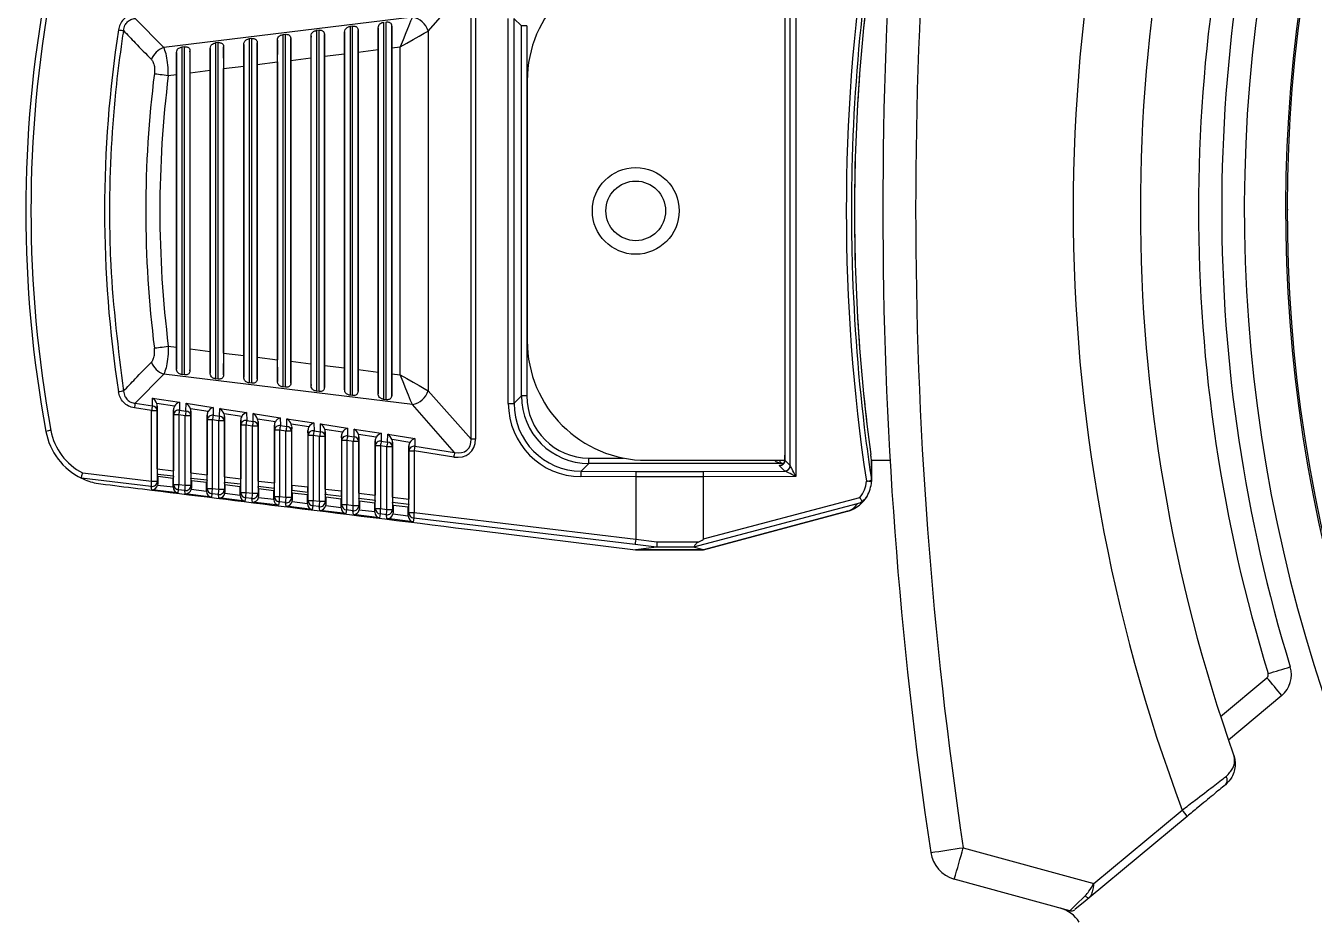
# Model space of a CAD drawing. Extents: x 12.3 to 108.7, y 1.1 to 80.4.
# Drawn here: x 42.664 to 45.041, y 31.386 to 33.028 of the extents above; entities that cross this region are included whole.
import ezdxf

# ---------------------------------------------------------------- set-up
doc = ezdxf.new("R2010")
doc.units = 0
doc.header["$MEASUREMENT"] = 0
doc.layers.add('OBJECT', color=7, linetype='CONTINUOUS')

msp = doc.modelspace()

# ---------------------------------------------------------------- linework, layer by layer
at = {"layer": 'OBJECT'}
for p, q in [((44.0846, 33.1767), (44.0846, 32.1971)), ((44.0741, 32.2171), (44.0741, 33.1567)), ((44.0644, 33.1377), (44.0644, 32.2361)), ((44.0644, 33.1377), (44.0644, 32.2361)), ((43.4066, 33.0185), (43.4856, 33.1079)), ((43.4856, 32.2659), (43.4856, 33.1079)), ((43.4938, 33.1079), (43.4938, 32.2659)), ((42.9187, 32.988), (42.8662, 33.0419)), ((43.3775, 33.0443), (42.9187, 32.988)), ((43.3244, 33.0346), (43.3244, 32.3393)), ((43.3292, 32.3387), (43.3292, 33.0351)), ((43.5543, 32.3319), (43.5543, 33.0419)), ((43.5648, 33.0419), (43.5648, 32.3319)), ((43.5648, 33.0419), (43.5785, 33.0282)), ((43.1432, 33.0123), (43.1384, 33.0117)), ((43.1384, 33.0117), (43.1384, 32.3621)), ((43.1432, 32.3615), (43.1432, 33.0123)), ((43.2052, 33.0199), (43.2004, 33.0193)), ((43.2004, 33.0193), (43.2004, 32.3545)), ((43.2052, 32.3539), (43.2052, 33.0199)), ((43.2152, 33.0121), (43.2152, 32.3617)), ((43.2524, 32.3571), (43.2524, 33.0167)), ((43.2672, 33.0275), (43.2624, 33.0269)), ((43.2624, 33.0269), (43.2624, 32.3469)), ((43.2672, 32.3463), (43.2672, 33.0275)), ((43.2772, 33.0197), (43.2772, 32.3541)), ((43.3144, 32.3495), (43.3144, 33.0243)), ((43.3392, 33.0273), (43.3392, 32.3465)), ((43.4066, 33.0185), (43.4066, 32.3553)), ((43.5785, 32.3456), (43.5785, 33.0282)), ((43.5884, 33.0282), (43.5785, 33.0282)), ((43.5884, 33.0282), (43.5884, 32.3456)), ((42.9572, 32.9895), (42.9524, 32.9889)), ((42.9524, 32.9889), (42.9524, 32.3849)), ((42.9572, 32.3844), (42.9572, 32.9895)), ((43.0192, 32.9971), (43.0144, 32.9965)), ((43.0144, 32.9965), (43.0144, 32.3773)), ((43.0192, 32.3767), (43.0192, 32.9971)), ((43.0292, 32.9893), (43.0292, 32.3845)), ((43.0664, 32.38), (43.0664, 32.9939)), ((43.0812, 33.0047), (43.0764, 33.0041)), ((43.0764, 33.0041), (43.0764, 32.3697)), ((43.0812, 32.3691), (43.0812, 33.0047)), ((43.0912, 32.9969), (43.0912, 32.3769)), ((43.1284, 32.3723), (43.1284, 33.0015)), ((43.1532, 33.0045), (43.1532, 32.3693)), ((43.1904, 32.3647), (43.1904, 33.0091)), ((43.3393, 32.9873), (43.3546, 32.9892)), ((43.3393, 32.3865), (43.3393, 32.9873)), ((43.3546, 32.3847), (43.3546, 32.9892)), ((42.9424, 32.3952), (42.9424, 32.9786)), ((42.9672, 32.9817), (42.9672, 32.3921)), ((43.0044, 32.3876), (43.0044, 32.9862)), ((43.1533, 32.9644), (43.1903, 32.969)), ((43.1533, 32.4094), (43.1533, 32.9644)), ((43.1903, 32.969), (43.1903, 32.4048)), ((43.2153, 32.9721), (43.2523, 32.9766)), ((43.2153, 32.4018), (43.2153, 32.9721)), ((43.2523, 32.9766), (43.2523, 32.3972)), ((43.2773, 32.9797), (43.3143, 32.9842)), ((43.2773, 32.3942), (43.2773, 32.9797)), ((43.3143, 32.9842), (43.3143, 32.3896)), ((42.9673, 32.9416), (43.0043, 32.9461)), ((42.9673, 32.4322), (42.9673, 32.9416)), ((43.0043, 32.9461), (43.0043, 32.4277)), ((43.0293, 32.9492), (43.0663, 32.9538)), ((43.0293, 32.4246), (43.0293, 32.9492)), ((43.0663, 32.9538), (43.0663, 32.4201)), ((43.0913, 32.9568), (43.1283, 32.9614)), ((43.0913, 32.417), (43.0913, 32.9568)), ((43.1283, 32.9614), (43.1283, 32.4124)), ((42.9272, 32.9367), (42.9423, 32.9385)), ((42.9423, 32.9385), (42.9423, 32.4353)), ((43.5893, 32.9269), (43.5893, 32.4469)), ((44.991, 32.6894), (44.9929, 32.6894)), ((42.9272, 32.4371), (42.9423, 32.4353)), ((42.9673, 32.4322), (43.0043, 32.4277)), ((43.0293, 32.4246), (43.0663, 32.4201)), ((43.0913, 32.417), (43.1283, 32.4124)), ((43.1533, 32.4094), (43.1903, 32.4048)), ((43.2153, 32.4018), (43.2523, 32.3972)), ((43.2773, 32.3942), (43.3143, 32.3896)), ((42.9187, 32.3858), (42.8662, 32.332)), ((43.3775, 32.3295), (42.9187, 32.3858)), ((42.9572, 32.3844), (42.9524, 32.3849)), ((43.0192, 32.3767), (43.0144, 32.3773)), ((43.0812, 32.3691), (43.0764, 32.3697)), ((43.3393, 32.3865), (43.3546, 32.3847)), ((43.1432, 32.3615), (43.1384, 32.3621)), ((43.2052, 32.3539), (43.2004, 32.3545)), ((43.2672, 32.3463), (43.2624, 32.3469)), ((43.4066, 32.3553), (43.4856, 32.2659)), ((43.5648, 32.3319), (43.5785, 32.3456)), ((43.5884, 32.3456), (43.5785, 32.3456)), ((42.8963, 32.3185), (42.8647, 32.3234)), ((42.8662, 32.332), (42.8978, 32.3271)), ((42.8978, 32.3271), (42.8981, 32.3416)), ((42.8981, 32.3416), (42.9476, 32.334)), ((42.9385, 32.3266), (42.9061, 32.3316)), ((42.9069, 32.327), (42.9068, 32.3185)), ((42.9069, 32.2111), (42.9069, 32.327)), ((42.9476, 32.334), (42.9479, 32.3194)), ((42.9598, 32.3176), (42.96, 32.3321)), ((42.96, 32.3321), (43.0097, 32.3245)), ((43.0005, 32.3171), (42.9681, 32.322)), ((43.0097, 32.3245), (43.0099, 32.3099)), ((43.0218, 32.3081), (43.022, 32.3226)), ((43.022, 32.3226), (43.0717, 32.315)), ((43.3292, 32.3387), (43.3244, 32.3393)), ((43.4553, 32.2415), (43.3775, 32.3295)), ((43.5543, 32.3319), (43.5648, 32.3319)), ((42.8963, 32.1885), (42.8963, 32.3185)), ((42.8963, 32.3185), (42.9068, 32.3185)), ((42.9068, 32.3185), (42.9068, 32.1885)), ((42.9368, 32.3108), (42.9367, 32.3199)), ((42.9367, 32.3199), (42.9367, 32.2075)), ((42.9463, 32.3108), (42.9368, 32.3108)), ((42.9368, 32.1825), (42.9368, 32.3108)), ((42.9582, 32.309), (42.9463, 32.3108)), ((42.9463, 32.3108), (42.9463, 32.1825)), ((42.9479, 32.3194), (42.9598, 32.3176)), ((42.9688, 32.309), (42.9582, 32.309)), ((42.9582, 32.181), (42.9582, 32.309)), ((42.9689, 32.3175), (42.9688, 32.309)), ((42.9688, 32.309), (42.9688, 32.181)), ((42.9689, 32.2036), (42.9689, 32.3175)), ((42.9988, 32.3013), (42.9987, 32.3104)), ((42.9987, 32.3104), (42.9987, 32.2)), ((43.0083, 32.3013), (42.9988, 32.3013)), ((42.9988, 32.175), (42.9988, 32.3013)), ((43.0202, 32.2995), (43.0083, 32.3013)), ((43.0083, 32.3013), (43.0083, 32.175)), ((43.0099, 32.3099), (43.0218, 32.3081)), ((43.0307, 32.2995), (43.0202, 32.2995)), ((43.0202, 32.1736), (43.0202, 32.2995)), ((43.0626, 32.3075), (43.03, 32.3125)), ((43.0309, 32.3079), (43.0307, 32.2995)), ((43.0307, 32.2995), (43.0307, 32.1736)), ((43.0309, 32.1962), (43.0309, 32.3079)), ((43.0609, 32.2918), (43.0607, 32.3009)), ((43.0607, 32.3009), (43.0607, 32.1926)), ((43.0717, 32.315), (43.0719, 32.3004)), ((43.0719, 32.3004), (43.0838, 32.2986)), ((43.0838, 32.2986), (43.084, 32.3131)), ((43.084, 32.3131), (43.1337, 32.3055)), ((43.1246, 32.298), (43.092, 32.303)), ((43.0928, 32.2984), (43.0927, 32.29)), ((43.0928, 32.1887), (43.0928, 32.2984)), ((43.1337, 32.3055), (43.1339, 32.2909)), ((43.1457, 32.2891), (43.1459, 32.3036)), ((43.1459, 32.3036), (43.1958, 32.2959)), ((43.0703, 32.2918), (43.0609, 32.2918)), ((43.0609, 32.1676), (43.0609, 32.2918)), ((43.0822, 32.29), (43.0703, 32.2918)), ((43.0703, 32.2918), (43.0703, 32.1676)), ((43.0927, 32.29), (43.0822, 32.29)), ((43.0822, 32.1662), (43.0822, 32.29)), ((43.0927, 32.29), (43.0927, 32.1662)), ((43.1229, 32.2823), (43.1228, 32.2914)), ((43.1228, 32.2914), (43.1228, 32.1852)), ((43.1324, 32.2823), (43.1229, 32.2823)), ((43.1229, 32.1601), (43.1229, 32.2823)), ((43.1441, 32.2805), (43.1324, 32.2823)), ((43.1324, 32.2823), (43.1324, 32.1601)), ((43.1339, 32.2909), (43.1457, 32.2891)), ((43.1547, 32.2805), (43.1441, 32.2805)), ((43.1441, 32.1587), (43.1441, 32.2805)), ((43.1866, 32.2885), (43.154, 32.2935)), ((43.1548, 32.2889), (43.1547, 32.2805)), ((43.1547, 32.2805), (43.1547, 32.1587)), ((43.1548, 32.1813), (43.1548, 32.2889)), ((43.1849, 32.2727), (43.1848, 32.2819)), ((43.1848, 32.2819), (43.1848, 32.1777)), ((43.1958, 32.2959), (43.196, 32.2813)), ((43.196, 32.2813), (43.2077, 32.2795)), ((43.2077, 32.2795), (43.2079, 32.2941)), ((43.2079, 32.2941), (43.2578, 32.2864)), ((43.2487, 32.279), (43.216, 32.284)), ((43.2168, 32.2794), (43.2166, 32.2709)), ((43.2168, 32.1739), (43.2168, 32.2794)), ((43.2578, 32.2864), (43.258, 32.2718)), ((43.2697, 32.27), (43.2699, 32.2846)), ((43.2699, 32.2846), (43.3198, 32.2769)), ((43.3107, 32.2695), (43.2779, 32.2745)), ((43.3198, 32.2769), (43.32, 32.2623)), ((43.3316, 32.2605), (43.3319, 32.275)), ((43.3319, 32.275), (43.3818, 32.2674)), ((43.1944, 32.2727), (43.1849, 32.2727)), ((43.1849, 32.1527), (43.1849, 32.2727)), ((43.2061, 32.2709), (43.1944, 32.2727)), ((43.1944, 32.2727), (43.1944, 32.1527)), ((43.2166, 32.2709), (43.2061, 32.2709)), ((43.2061, 32.1513), (43.2061, 32.2709)), ((43.2166, 32.2709), (43.2166, 32.1513)), ((43.247, 32.2632), (43.2468, 32.2723)), ((43.2468, 32.2723), (43.2468, 32.1703)), ((43.2564, 32.2632), (43.247, 32.2632)), ((43.247, 32.1452), (43.247, 32.2632)), ((43.2681, 32.2614), (43.2564, 32.2632)), ((43.2564, 32.2632), (43.2564, 32.1452)), ((43.258, 32.2718), (43.2697, 32.27)), ((43.2786, 32.2614), (43.2681, 32.2614)), ((43.2681, 32.1438), (43.2681, 32.2614)), ((43.2787, 32.2699), (43.2786, 32.2614)), ((43.2786, 32.2614), (43.2786, 32.1438)), ((43.2787, 32.1664), (43.2787, 32.2699)), ((43.309, 32.2537), (43.3088, 32.2628)), ((43.3088, 32.2628), (43.3088, 32.1628)), ((43.3185, 32.2537), (43.309, 32.2537)), ((43.309, 32.1378), (43.309, 32.2537)), ((43.3301, 32.2519), (43.3185, 32.2537)), ((43.3185, 32.2537), (43.3185, 32.1378)), ((43.32, 32.2623), (43.3316, 32.2605)), ((43.3406, 32.2519), (43.3301, 32.2519)), ((43.3301, 32.1364), (43.3301, 32.2519)), ((43.3727, 32.2599), (43.3399, 32.265)), ((43.3407, 32.2604), (43.3406, 32.2519)), ((43.3406, 32.2519), (43.3406, 32.1364)), ((43.3407, 32.159), (43.3407, 32.2604)), ((43.371, 32.2442), (43.3709, 32.2533)), ((43.3709, 32.2533), (43.3709, 32.1554)), ((43.3818, 32.2674), (43.3821, 32.2528)), ((43.3821, 32.2528), (43.4553, 32.2415)), ((43.4938, 32.2659), (43.4856, 32.2659)), ((43.371, 32.2442), (43.3805, 32.2442)), ((43.371, 32.1304), (43.371, 32.2442)), ((43.3805, 32.2442), (43.3805, 32.1304)), ((43.4537, 32.2329), (43.3805, 32.2442)), ((43.703, 32.2211), (43.703, 32.2311)), ((43.703, 32.2311), (43.7667, 32.2311)), ((43.8093, 32.2269), (44.0642, 32.2269)), ((44.0642, 32.2269), (44.0741, 32.2171)), ((44.0644, 32.2361), (44.0644, 32.2361)), ((44.2242, 32.2282), (44.2242, 32.2284)), ((44.2243, 32.2269), (44.2585, 32.2269)), ((44.2243, 32.2268), (44.2243, 32.191)), ((42.7693, 32.2037), (42.8963, 32.1885)), ((42.9069, 32.2111), (42.9367, 32.2075)), ((42.9689, 32.2036), (42.9987, 32.2)), ((43.703, 32.2211), (43.6887, 32.2068)), ((43.6887, 32.2068), (43.7895, 32.2063)), ((44.0587, 32.2211), (43.703, 32.2211)), ((43.7895, 32.2063), (43.914, 32.2063)), ((43.914, 32.2063), (44.0642, 32.207)), ((44.0641, 32.2071), (44.0543, 32.217)), ((44.0597, 32.2215), (44.0593, 32.2213)), ((44.0593, 32.2213), (44.0602, 32.221)), ((44.0602, 32.221), (44.0597, 32.2215)), ((42.7669, 32.194), (42.7669, 32.194)), ((42.8956, 32.1786), (42.7669, 32.194)), ((42.8965, 32.1726), (42.8956, 32.1786)), ((42.8963, 32.1885), (42.9068, 32.1885)), ((42.9068, 32.1885), (42.9077, 32.1831)), ((42.9077, 32.1969), (42.907, 32.201)), ((42.9366, 32.1975), (42.907, 32.201)), ((42.9075, 32.1813), (42.9359, 32.1778)), ((42.9077, 32.1969), (42.9077, 32.1831)), ((42.9359, 32.1935), (42.9077, 32.1969)), ((42.9366, 32.1975), (42.9359, 32.1935)), ((42.9359, 32.1778), (42.9359, 32.1935)), ((42.9359, 32.1771), (42.9368, 32.1825)), ((42.9368, 32.1825), (42.9463, 32.1825)), ((42.9463, 32.1825), (42.9582, 32.181)), ((42.9582, 32.181), (42.9688, 32.181)), ((42.9688, 32.181), (42.9697, 32.1754)), ((42.9697, 32.1893), (42.969, 32.1936)), ((42.9986, 32.1901), (42.969, 32.1936)), ((42.9697, 32.1893), (42.9697, 32.1754)), ((42.9979, 32.1858), (42.9697, 32.1893)), ((42.9986, 32.1901), (42.9979, 32.1858)), ((42.9979, 32.1702), (42.9979, 32.1858)), ((43.0309, 32.1962), (43.0607, 32.1926)), ((43.0317, 32.1817), (43.0309, 32.1862)), ((43.0606, 32.1826), (43.0309, 32.1862)), ((43.0317, 32.1817), (43.0317, 32.1678)), ((43.0599, 32.1782), (43.0317, 32.1817)), ((43.0606, 32.1826), (43.0599, 32.1782)), ((43.0928, 32.1887), (43.1228, 32.1852)), ((43.0937, 32.1741), (43.0929, 32.1787)), ((43.1227, 32.1752), (43.0929, 32.1787)), ((43.1548, 32.1813), (43.1848, 32.1777)), ((43.7893, 32.1963), (43.6881, 32.1968)), ((43.7893, 32.1963), (43.7893, 32.0814)), ((43.7893, 32.1963), (43.7893, 32.1963)), ((43.9143, 32.1963), (43.7893, 32.1963)), ((44.0846, 32.1971), (43.9143, 32.1963)), ((43.9143, 32.0818), (43.9143, 32.1963)), ((43.9143, 32.1963), (43.9143, 32.1963)), ((44.2241, 32.1898), (44.2242, 32.1925)), ((44.2243, 32.191), (44.2242, 32.1878)), ((42.9446, 32.1667), (42.8965, 32.1726)), ((42.9456, 32.1726), (42.9446, 32.1667)), ((42.9575, 32.1711), (42.9456, 32.1726)), ((42.9585, 32.165), (42.9575, 32.1711)), ((43.0066, 32.1591), (42.9585, 32.165)), ((42.9695, 32.1737), (42.9979, 32.1702)), ((42.9979, 32.1695), (42.9988, 32.175)), ((42.9988, 32.175), (43.0083, 32.175)), ((43.0076, 32.1651), (43.0066, 32.1591)), ((43.0195, 32.1637), (43.0076, 32.1651)), ((43.0083, 32.175), (43.0202, 32.1736)), ((43.0205, 32.1574), (43.0195, 32.1637)), ((43.0202, 32.1736), (43.0307, 32.1736)), ((43.0686, 32.1515), (43.0205, 32.1574)), ((43.0307, 32.1736), (43.0317, 32.1678)), ((43.0315, 32.1661), (43.0599, 32.1626)), ((43.0599, 32.1626), (43.0599, 32.1782)), ((43.0599, 32.1619), (43.0609, 32.1676)), ((43.0609, 32.1676), (43.0703, 32.1676)), ((43.0696, 32.1577), (43.0686, 32.1515)), ((43.0815, 32.1562), (43.0696, 32.1577)), ((43.0703, 32.1676), (43.0822, 32.1662)), ((43.0825, 32.1498), (43.0815, 32.1562)), ((43.0822, 32.1662), (43.0927, 32.1662)), ((43.0927, 32.1662), (43.0937, 32.1602)), ((43.0935, 32.1585), (43.1219, 32.155)), ((43.0937, 32.1741), (43.0937, 32.1602)), ((43.1219, 32.1706), (43.0937, 32.1741)), ((43.1227, 32.1752), (43.1219, 32.1706)), ((43.1219, 32.155), (43.1219, 32.1706)), ((43.1219, 32.1543), (43.1229, 32.1601)), ((43.1229, 32.1601), (43.1324, 32.1601)), ((43.1324, 32.1601), (43.1441, 32.1587)), ((43.1441, 32.1587), (43.1547, 32.1587)), ((43.1547, 32.1587), (43.1557, 32.1526)), ((43.1557, 32.1665), (43.1549, 32.1713)), ((43.1847, 32.1677), (43.1549, 32.1713)), ((43.1557, 32.1665), (43.1557, 32.1526)), ((43.1839, 32.163), (43.1557, 32.1665)), ((43.1847, 32.1677), (43.1839, 32.163)), ((43.1839, 32.1474), (43.1839, 32.163)), ((43.2168, 32.1739), (43.2468, 32.1703)), ((43.2177, 32.1589), (43.2168, 32.1639)), ((43.2467, 32.1603), (43.2168, 32.1639)), ((43.2177, 32.1589), (43.2177, 32.145)), ((43.2459, 32.1554), (43.2177, 32.1589)), ((43.2467, 32.1603), (43.2459, 32.1554)), ((43.2459, 32.1398), (43.2459, 32.1554)), ((43.2787, 32.1664), (43.3088, 32.1628)), ((43.2797, 32.1513), (43.2788, 32.1564)), ((43.3088, 32.1528), (43.2788, 32.1564)), ((43.3407, 32.159), (43.3709, 32.1554)), ((43.9143, 32.0818), (44.2026, 32.1582)), ((43.1306, 32.1439), (43.0825, 32.1498)), ((43.1317, 32.1502), (43.1306, 32.1439)), ((43.1434, 32.1488), (43.1317, 32.1502)), ((43.1445, 32.1422), (43.1434, 32.1488)), ((43.1926, 32.1363), (43.1445, 32.1422)), ((43.1555, 32.1509), (43.1839, 32.1474)), ((43.1839, 32.1467), (43.1849, 32.1527)), ((43.1849, 32.1527), (43.1944, 32.1527)), ((43.1937, 32.1428), (43.1926, 32.1363)), ((43.2054, 32.1414), (43.1937, 32.1428)), ((43.1944, 32.1527), (43.2061, 32.1513)), ((43.2065, 32.1345), (43.2054, 32.1414)), ((43.2061, 32.1513), (43.2166, 32.1513)), ((43.2546, 32.1286), (43.2065, 32.1345)), ((43.2166, 32.1513), (43.2177, 32.145)), ((43.2175, 32.1433), (43.2459, 32.1398)), ((43.2459, 32.1391), (43.247, 32.1452)), ((43.247, 32.1452), (43.2564, 32.1452)), ((43.2557, 32.1353), (43.2546, 32.1286)), ((43.2674, 32.1339), (43.2557, 32.1353)), ((43.2564, 32.1452), (43.2681, 32.1438)), ((43.2685, 32.1269), (43.2674, 32.1339)), ((43.2681, 32.1438), (43.2786, 32.1438)), ((43.2786, 32.1438), (43.2797, 32.1374)), ((43.2795, 32.1356), (43.3079, 32.1322)), ((43.2797, 32.1513), (43.2797, 32.1374)), ((43.3079, 32.1478), (43.2797, 32.1513)), ((43.3088, 32.1528), (43.3079, 32.1478)), ((43.3079, 32.1322), (43.3079, 32.1478)), ((43.3079, 32.1315), (43.309, 32.1378)), ((43.309, 32.1378), (43.3185, 32.1378)), ((43.3185, 32.1378), (43.3301, 32.1364)), ((43.3301, 32.1364), (43.3406, 32.1364)), ((43.3406, 32.1364), (43.3417, 32.1298)), ((43.3417, 32.1436), (43.3408, 32.149)), ((43.3708, 32.1454), (43.3408, 32.149)), ((43.3417, 32.1436), (43.3417, 32.1298)), ((43.3699, 32.1402), (43.3417, 32.1436)), ((43.3708, 32.1454), (43.3699, 32.1402)), ((43.3699, 32.1245), (43.3699, 32.1402)), ((44.1978, 32.1468), (43.8957, 32.0667)), ((43.9142, 32.0619), (44.1798, 32.1331)), ((44.1798, 32.1331), (43.9143, 32.0619)), ((43.3166, 32.121), (43.2685, 32.1269)), ((43.3178, 32.1279), (43.3166, 32.121)), ((43.3294, 32.1265), (43.3178, 32.1279)), ((43.3305, 32.1193), (43.3294, 32.1265)), ((43.3786, 32.1134), (43.3305, 32.1193)), ((43.3415, 32.128), (43.3699, 32.1245)), ((43.3699, 32.1238), (43.371, 32.1304)), ((43.371, 32.1304), (43.3805, 32.1304)), ((43.3798, 32.1204), (43.3786, 32.1134)), ((43.7883, 32.0714), (43.3798, 32.1204)), ((43.3805, 32.1304), (43.7893, 32.0813)), ((43.5006, 32.0973), (43.7892, 32.0619)), ((43.8278, 32.0666), (43.7883, 32.0714)), ((43.7893, 32.0619), (43.7892, 32.0619)), ((43.7893, 32.0814), (43.8285, 32.0766)), ((43.9143, 32.0619), (43.7893, 32.0619)), ((43.8278, 32.0666), (43.7896, 32.0619)), ((43.7896, 32.0619), (43.9141, 32.0619)), ((43.8955, 32.0666), (43.8278, 32.0666)), ((43.8285, 32.0766), (43.906, 32.0766)), ((43.9141, 32.0619), (43.8955, 32.0666)), ((43.9143, 32.0619), (43.9142, 32.0619)), ((43.9143, 32.0619), (43.9143, 32.0619)), ((44.8682, 31.7544), (44.9536, 31.826)), ((44.9809, 31.7931), (44.8827, 31.7107)), ((44.8067, 31.5703), (44.6258, 31.4203)), ((44.6341, 31.4466), (44.7973, 31.5819)), ((44.3933, 31.5125), (44.6341, 31.4466)), ((44.5901, 31.3963), (44.3769, 31.4546))]:
    msp.add_line(p, q, dxfattribs=at)
at = {"layer": 'OBJECT', "flags": 128}
for points in [[(43.3775, 33.0443), (43.3742, 33.0365), (43.3701, 33.0266), (43.3654, 33.0151), (43.3601, 33.0024), (43.3546, 32.9892)], [(43.3546, 32.9892), (43.3671, 32.9962), (43.379, 33.003), (43.3899, 33.0091), (43.3992, 33.0144), (43.4066, 33.0185)], [(42.9015, 32.9399), (42.9036, 32.9397), (42.9062, 32.9393), (42.9091, 32.939), (42.9124, 32.9386), (42.9158, 32.9381), (42.9195, 32.9377), (42.9234, 32.9372), (42.9272, 32.9367)], [(42.9015, 32.4339), (42.9036, 32.4342), (42.9062, 32.4345), (42.9091, 32.4349), (42.9124, 32.4353), (42.9158, 32.4357), (42.9195, 32.4362), (42.9234, 32.4366), (42.9272, 32.4371)], [(43.3775, 32.3295), (43.3742, 32.3373), (43.3701, 32.3472), (43.3654, 32.3587), (43.3601, 32.3714), (43.3546, 32.3847)], [(43.3546, 32.3847), (43.3671, 32.3776), (43.379, 32.3709), (43.3899, 32.3647), (43.3992, 32.3595), (43.4066, 32.3553)], [(43.8285, 32.0766), (43.8283, 32.0747), (43.8282, 32.0729), (43.8281, 32.0712), (43.828, 32.0697), (43.828, 32.0684), (43.8279, 32.0675), (43.8279, 32.0669), (43.8278, 32.0666)], [(44.6258, 31.4203), (44.6182, 31.4141), (44.6117, 31.4086), (44.6063, 31.4042), (44.6023, 31.4009), (44.5999, 31.3989), (44.5991, 31.3982)], [(44.6183, 31.4238), (44.6194, 31.4228), (44.6206, 31.4218), (44.6217, 31.4211), (44.6227, 31.4205), (44.6237, 31.4201), (44.6245, 31.42), (44.6252, 31.42), (44.6258, 31.4203)]]:
    msp.add_lwpolyline(points, dxfattribs=at)
at = {"layer": 'OBJECT'}
for radius in [0.08, 0.055]:
    msp.add_circle((43.7893, 32.6869), radius, dxfattribs=at)
for centre, radius, start, end in [((47.7451, 32.6894), 2.757, 92.0733, 235.7196), ((47.7451, 32.6894), 2.7541, 92.0733, 235.8116), ((52.2451, 32.6894), 8, 171.47604, 188.52396), ((52.2456, 32.6894), 7.94, 171.47604, 188.52396), ((47.7462, 32.6894), 3.15, 159.4155, 200.5845), ((47.7451, 32.6894), 3.025, 160.5807, 199.4193), ((47.7454, 32.6894), 2.918, 162.9429, 197.0571), ((47.7451, 32.6894), 2.875, 162.9429, 197.0571), ((43.8093, 32.9269), 0.22, 90, 180), ((47.5643, 32.6869), 3.3715, 172.3396, 180), ((47.5643, 32.6869), 3.3716, 172.3396, 187.6604), ((44.9143, 32.6869), 2.25, 169.5863, 190.4137), ((44.9138, 32.6869), 2.24, 169.5863, 190.4137), ((43.3708, 33.0075), 0.0374, 17.1837, 79.8163), ((42.952, 33.7601), 0.7485, 261.0447, 261.7475), ((42.9301, 32.9538), 0.036, 108.4608, 160.6724), ((44.9143, 32.6869), 2.0287, 172.8353, 187.1647), ((44.9143, 32.6869), 2.0027, 172.8353, 187.1647), ((47.5643, 32.6869), 3.3715, 180, 187.6604), ((43.8093, 32.4469), 0.22, 180, 270), ((42.9301, 32.42), 0.036, 199.3276, 251.5392), ((42.952, 31.6137), 0.7485, 98.2525, 98.9553), ((43.3708, 32.3663), 0.0374, 280.1836, 342.8164), ((42.977, 32.3071), 0.1136, 167.3611, 171.7718), ((43.0089, 32.3022), 0.1138, 167.3651, 171.7678), ((42.8975, 32.3178), 0.00928, 4.1918, 88.0848), ((42.9464, 32.3099), 0.0096, 81.0462, 174.6867), ((43.0587, 32.2946), 0.1136, 167.3611, 171.7718), ((43.0705, 32.2928), 0.1134, 167.3585, 171.7744), ((42.9595, 32.3083), 0.00928, 4.1939, 88.0827), ((43.0084, 32.3004), 0.0096, 81.048, 174.6849), ((43.1207, 32.2851), 0.1135, 167.3627, 171.774), ((43.1323, 32.2833), 0.1133, 167.3557, 171.7772), ((43.0215, 32.2988), 0.00928, 4.1923, 88.0824), ((43.0704, 32.2909), 0.0096, 81.0462, 174.6867), ((43.1827, 32.2755), 0.1136, 167.3612, 171.7718), ((43.1945, 32.2737), 0.1135, 167.3625, 171.7742), ((43.0834, 32.2893), 0.00928, 4.1918, 88.0848), ((42.7523, 32.0424), 0.2432, 99.8726, 102.1067), ((42.8194, 32.3019), 0.12, 190.4137, 244.0782), ((42.8188, 32.3019), 0.11, 190.4137, 243.2137), ((43.1325, 32.2814), 0.0096, 81.0475, 174.6851), ((43.2447, 32.266), 0.1135, 167.3625, 171.7741), ((43.2565, 32.2642), 0.1136, 167.3612, 171.7718), ((43.1454, 32.2798), 0.00928, 4.1918, 88.0848), ((43.1945, 32.2719), 0.0096, 81.0462, 174.6867), ((43.3068, 32.2565), 0.1136, 167.3612, 171.7718), ((43.3182, 32.2547), 0.1133, 167.3557, 171.7772), ((43.2074, 32.2703), 0.00928, 4.194, 88.0826), ((43.2565, 32.2623), 0.0096, 81.0463, 174.6851), ((43.3685, 32.247), 0.1133, 167.3555, 171.7774), ((43.3805, 32.2452), 0.1135, 167.3625, 171.7742), ((43.2694, 32.2608), 0.00928, 4.1918, 88.0848), ((43.3185, 32.2528), 0.0096, 81.0462, 174.6867), ((43.4311, 32.2374), 0.1138, 167.3652, 171.7677), ((43.4427, 32.2356), 0.1138, 167.3652, 171.7677), ((43.3313, 32.2512), 0.00928, 4.1918, 88.0848), ((43.3806, 32.2433), 0.0096, 81.0451, 174.6878), ((43.4926, 32.228), 0.1133, 167.3555, 171.7774), ((43.566, 32.2167), 0.1134, 167.3585, 171.7745), ((44.0542, 32.227), 0.0101, 270.5082, 359.4909), ((44.2143, 32.2268), 0.01, 0, 9.0086), ((44.2156, 32.2268), 0.00869, 359.9818, 8.9802), ((43.7459, 32.1987), 0.0578, 172.0159, 181.9231), ((44.064, 32.2172), 0.0101, 270.5092, 359.4916), ((44.0641, 32.2171), 0.0101, 270.9978, 359.3586), ((42.8194, 32.3019), 0.12, 244.0782, 257.8929), ((42.9492, 32.1798), 0.0537, 170.7118, 181.3283), ((42.8968, 32.1885), 0.01, 263.0094, 359.9229), ((42.9468, 32.1825), 0.01, 180.0619, 263.0245), ((42.9993, 32.1738), 0.0537, 170.7119, 181.3282), ((42.9588, 32.181), 0.01, 263.0109, 359.9214), ((43.0112, 32.1724), 0.0537, 170.7119, 181.3282), ((44.1648, 32.191), 0.05, 318.9848, 356.9049), ((44.1685, 32.5127), 0.3277, 278.1226, 279.7751), ((44.1743, 31.3975), 0.7918, 86.3854, 87.0698), ((44.1643, 32.191), 0.06, 329.3657, 356.9049), ((44.2148, 32.1883), 0.00936, 356.9015, 9.2466), ((44.2154, 32.191), 0.0089, 0.0096, 9.462), ((43.0088, 32.175), 0.01, 180.0631, 263.0232), ((43.0614, 32.1663), 0.0538, 170.7157, 181.3211), ((43.0207, 32.1736), 0.01, 263.0089, 359.9234), ((43.0732, 32.1649), 0.0538, 170.7156, 181.3211), ((43.0709, 32.1676), 0.01, 180.0619, 263.0243), ((43.1233, 32.1589), 0.0537, 170.7119, 181.3282), ((43.0827, 32.1662), 0.01, 263.0098, 359.9227), ((43.1352, 32.1575), 0.0537, 170.713, 181.3237), ((43.1329, 32.1601), 0.01, 180.0628, 263.0234), ((43.1854, 32.1515), 0.0538, 170.7157, 181.3211), ((43.1447, 32.1587), 0.01, 263.0096, 359.9229), ((43.1971, 32.1501), 0.0537, 170.7119, 181.3282), ((44.1643, 32.191), 0.06, 288.0174, 329.3657), ((43.1949, 32.1527), 0.01, 180.0619, 263.0243), ((43.2474, 32.144), 0.0537, 170.7119, 181.3282), ((43.2066, 32.1513), 0.01, 263.012, 359.9205), ((43.2591, 32.1426), 0.0537, 170.7119, 181.3282), ((43.2569, 32.1453), 0.01, 180.0639, 263.0223), ((43.3095, 32.1366), 0.0538, 170.7157, 181.3211), ((43.2686, 32.1439), 0.01, 263.0091, 359.9234), ((43.3211, 32.1352), 0.0538, 170.7157, 181.3211), ((43.319, 32.1378), 0.01, 180.0618, 263.0244), ((43.3714, 32.1291), 0.0537, 170.7119, 181.3282), ((43.383, 32.1277), 0.0537, 170.7119, 181.3282), ((43.3306, 32.1364), 0.01, 263.0096, 359.9229), ((44.1643, 32.191), 0.06, 285, 288.0174), ((44.172, 32.1621), 0.03, 285, 288.0174), ((44.1897, 32.1357), 0.0102, 194.6324, 194.8651), ((44.172, 32.1621), 0.03, 288.0174, 329.3085), ((44.1782, 32.1482), 0.015, 281.9848, 288.0186), ((43.381, 32.1304), 0.01, 180.0601, 263.0263), ((43.4335, 32.1217), 0.0537, 170.7118, 181.3283), ((43.7479, 35.8063), 4.1524, 286.9106, 287.499), ((44.9487, 31.8314), 0.05, 310, 17.0571), ((44.9491, 31.8314), 0.007, 310, 17.0571), ((43.7377, 30.7918), 1.5963, 38.8472, 40.382), ((44.868, 31.6373), 0.0125, 315.5209, 32.9414), ((44.3729, 31.2253), 0.5543, 38.4952, 40.0371), ((42.6386, 43.1172), 11.7366, 278.30273, 278.59816), ((44.3928, 31.5125), 0.06, 188.524, 254.6907), ((42.6651, 31.9699), 1.7877, 343.2457, 345.1733), ((44.5567, 31.3432), 0.06, 32.3331, 74.6907), ((44.5927, 31.4059), 0.01, 254.6907, 309.6538)]:
    msp.add_arc(centre, radius, start, end, dxfattribs=at)
for centre, major_axis, ratio, start_param, end_param in [((47.7208, 32.6894), (2.8088, 0), 0.999963, 1.597715, 4.086319), ((47.5552, 32.6869), (3.3775, 0), 0.999996, 2.993427, 3.289759), ((44.9799, 32.6869), (2.1703, 0), 0.999535, 2.987078, 3.296107), ((43.2148, 32.972), (0, 0.0605), 0.008662, 4.713453, 5.438383), ((43.2528, 32.9767), (0, 0.0605), 0.008662, 0.84693, 1.57186), ((43.2768, 32.9796), (0, 0.0605), 0.008662, 4.713453, 5.438383), ((43.3148, 32.9843), (0, 0.0605), 0.008662, 0.84693, 1.57186), ((43.3388, 32.9872), (0, 0.0605), 0.008662, 4.713453, 5.438383), ((43.0288, 32.9492), (0, 0.0605), 0.008662, 4.713453, 5.438383), ((43.0668, 32.9538), (0, 0.0605), 0.008662, 0.84693, 1.57186), ((43.0908, 32.9568), (0, 0.0605), 0.008662, 4.713453, 5.438383), ((43.1288, 32.9614), (0, 0.0605), 0.008662, 0.84693, 1.57186), ((43.1528, 32.9644), (0, 0.0605), 0.008662, 4.713453, 5.438383), ((43.1908, 32.969), (0, 0.0605), 0.008662, 0.84693, 1.57186), ((42.9428, 32.9386), (0, 0.0605), 0.008662, 0.84693, 1.57186), ((42.9668, 32.9415), (0, 0.0605), 0.008662, 4.713453, 5.438383), ((43.0048, 32.9462), (0, 0.0605), 0.008662, 0.84693, 1.57186), ((42.9428, 32.4352), (0, 0.0605), 0.008662, 1.569733, 2.294663), ((42.9668, 32.4323), (0, 0.0605), 0.008662, 3.986395, 4.711325), ((43.0048, 32.4276), (0, 0.0605), 0.008662, 1.569733, 2.294663), ((43.0288, 32.4247), (0, 0.0605), 0.008662, 3.986395, 4.711325), ((43.0668, 32.42), (0, 0.0605), 0.008662, 1.569733, 2.294663), ((43.0908, 32.4171), (0, 0.0605), 0.008662, 3.986395, 4.711325), ((43.1288, 32.4124), (0, 0.0605), 0.008662, 1.569733, 2.294663), ((43.1528, 32.4094), (0, 0.0605), 0.008662, 3.986395, 4.711325), ((43.1908, 32.4048), (0, 0.0605), 0.008662, 1.569733, 2.294663), ((43.2148, 32.4018), (0, 0.0605), 0.008662, 3.986395, 4.711325), ((43.2528, 32.3972), (0, 0.0605), 0.008662, 1.569733, 2.294663), ((43.2768, 32.3942), (0, 0.0605), 0.008662, 3.986395, 4.711325), ((43.3148, 32.3895), (0, 0.0605), 0.008662, 1.569733, 2.294663), ((43.3388, 32.3866), (0, 0.0605), 0.008662, 3.986395, 4.711325), ((43.7039, 32.3465), (0.089, 0.089), 0.993631, 2.359993, 3.923193), ((43.7039, 32.3465), (-0.0819, -0.0819), 0.992433, 5.501585, 7.064785), ((42.897, 32.333), (-0.00828, 0.00979), 0.557988, 4.134811, 5.189222), ((42.8969, 32.3272), (-0.0009, 0.0115), 0.862782, 4.62558, 5.031841), ((42.9467, 32.3196), (-0.0012, 0.0115), 0.861198, 0.832372, 1.450105), ((42.9466, 32.3254), (0.00883, 0.00769), 0.591833, 0.988251, 2.042663), ((42.959, 32.3235), (-0.00828, 0.00979), 0.557988, 4.134811, 5.189222), ((42.9589, 32.3177), (-0.0009, 0.0115), 0.862782, 4.62558, 5.031841), ((43.0086, 32.3159), (0.00883, 0.00769), 0.591833, 0.988251, 2.042663), ((43.0209, 32.314), (-0.00828, 0.00979), 0.557988, 4.134811, 5.189222), ((43.6892, 32.3323), (0.0387, 0.1299), 0.994537, 1.861849, 3.425049), ((43.6897, 32.3323), (0.0407, 0.1188), 0.993756, 1.902233, 3.465433), ((43.0087, 32.3101), (-0.0012, 0.0115), 0.861198, 0.832372, 1.450105), ((43.0209, 32.3082), (-0.0009, 0.0115), 0.862782, 4.62558, 5.031841), ((43.0707, 32.3005), (-0.0012, 0.0115), 0.861198, 0.832372, 1.450105), ((43.0706, 32.3064), (0.00883, 0.00769), 0.591833, 0.988251, 2.042663), ((43.0829, 32.3045), (-0.00828, 0.00979), 0.557988, 4.134811, 5.189222), ((43.0828, 32.2987), (-0.0009, 0.0115), 0.862782, 4.62558, 5.031841), ((43.1328, 32.291), (-0.0012, 0.0115), 0.861198, 0.832372, 1.450105), ((43.1327, 32.2969), (0.00883, 0.00769), 0.591833, 0.988251, 2.042663), ((43.1449, 32.295), (-0.00828, 0.00979), 0.557988, 4.134811, 5.189222), ((43.1448, 32.2892), (-0.0009, 0.0115), 0.862782, 4.62558, 5.031841), ((43.1948, 32.2815), (-0.0012, 0.0115), 0.861198, 0.832372, 1.450105), ((43.1947, 32.2873), (0.00883, 0.00769), 0.591833, 0.988251, 2.042663), ((43.2069, 32.2855), (-0.00828, 0.00979), 0.557988, 4.134811, 5.189222), ((43.2068, 32.2797), (-0.0009, 0.0115), 0.862782, 4.62558, 5.031841), ((43.2568, 32.272), (-0.0012, 0.0115), 0.861198, 0.832372, 1.450105), ((43.2567, 32.2778), (0.00883, 0.00769), 0.591833, 0.988251, 2.042663), ((43.2688, 32.276), (-0.00828, 0.00979), 0.557988, 4.134811, 5.189222), ((43.2687, 32.2701), (-0.0009, 0.0115), 0.862782, 4.62558, 5.031841), ((43.3188, 32.2683), (0.00883, 0.00769), 0.591833, 0.988251, 2.042663), ((43.3308, 32.2664), (-0.00828, 0.00979), 0.557988, 4.134811, 5.189222), ((43.3188, 32.2625), (-0.0012, 0.0115), 0.861198, 0.832372, 1.450105), ((43.3307, 32.2606), (-0.0009, 0.0115), 0.862782, 4.62558, 5.031841), ((43.3809, 32.2529), (-0.0012, 0.0115), 0.861198, 0.832372, 1.450105), ((43.3808, 32.2588), (0.00883, 0.00769), 0.591833, 0.988251, 2.042663), ((43.4461, 32.2806), (-0.0379, 0.0395), 0.729911, 2.380192, 3.791718), ((43.4467, 32.2806), (-0.0324, 0.0343), 0.634863, 2.385346, 3.796872), ((44.0622, 32.2361), (0, 0.025), 0.087489, 4.334455, 4.712389), ((42.907, 32.2111), (0, 0.0101), 0.008673, 1.576038, 3.088121), ((42.9366, 32.2076), (0, 0.0101), 0.00868, 3.192982, 4.705065), ((42.969, 32.2037), (0, 0.0101), 0.008673, 1.576038, 3.088121), ((43.7895, 32.1963), (0.00002, 0.01), 0.026383, 0.087327, 1.570857), ((43.914, 32.1963), (-0.00002, 0.01), 0.027111, 4.712325, 6.195854), ((44.0605, 32.2266), (0.0117, -0.004), 0.411517, 4.785491, 4.989143), ((44.084, 32.2073), (0.02, 0), 0.087489, 3.228859, 3.282939), ((44.084, 32.1971), (0.0199, -0.0099), 0.010836, 1.548992, 3.03265), ((44.084, 32.2172), (0.01, 0), 0.174977, 3.228859, 3.282939), ((44.084, 32.1971), (-0.01, 0.0199), 0.021745, 4.701475, 6.185133), ((42.8977, 32.1825), (0.00707, 0.00734), 0.946913, 3.811986, 5.330422), ((42.8977, 32.1831), (0.0016, -0.00989), 0.998514, 1.236067, 1.409966), ((42.9986, 32.2001), (0, 0.0101), 0.00868, 3.192982, 4.705065), ((43.0309, 32.1962), (0, 0.0101), 0.008673, 1.576038, 3.088121), ((43.0606, 32.1927), (0, 0.0101), 0.00868, 3.192982, 4.705065), ((43.0929, 32.1888), (0, 0.0101), 0.008673, 1.576038, 3.088121), ((43.1227, 32.1852), (0, 0.0101), 0.00868, 3.192982, 4.705065), ((43.1549, 32.1814), (0, 0.0101), 0.008673, 1.576038, 3.088121), ((42.9358, 32.1778), (0, 0.0101), 0.008662, 4.641225, 4.711325), ((42.9458, 32.1766), (-0.00613, 0.00821), 0.948914, 0.904125, 2.352461), ((42.9597, 32.1749), (0.00707, 0.00734), 0.946913, 3.811986, 5.330422), ((42.9597, 32.1754), (0.0016, -0.00989), 0.998514, 1.236067, 1.409966), ((42.9978, 32.1702), (0, 0.0101), 0.008662, 4.641225, 4.711325), ((43.0078, 32.169), (-0.00613, 0.00821), 0.948914, 0.904125, 2.352461), ((43.0217, 32.1673), (0.00707, 0.00734), 0.946913, 3.811986, 5.330422), ((43.0217, 32.1678), (0.0016, -0.00989), 0.998514, 1.236067, 1.409966), ((43.0598, 32.1626), (0, 0.0101), 0.008662, 4.641225, 4.711325), ((43.0698, 32.1614), (-0.00613, 0.00821), 0.948914, 0.904125, 2.352461), ((43.0837, 32.1597), (0.00707, 0.00734), 0.946913, 3.811986, 5.330422), ((43.0837, 32.1602), (0.0016, -0.00989), 0.998514, 1.236067, 1.409966), ((43.1218, 32.155), (0, 0.0101), 0.008662, 4.641225, 4.711325), ((43.1847, 32.1778), (0, 0.0101), 0.00868, 3.192982, 4.705065), ((43.2169, 32.1739), (0, 0.0101), 0.008673, 1.576038, 3.088121), ((43.2467, 32.1703), (0, 0.0101), 0.00868, 3.192982, 4.705065), ((43.2788, 32.1665), (0, 0.0101), 0.008673, 1.576038, 3.088121), ((43.3088, 32.1629), (0, 0.0101), 0.00868, 3.192982, 4.705065), ((43.3408, 32.1591), (0, 0.0101), 0.008673, 1.576038, 3.088121), ((43.3708, 32.1555), (0, 0.0101), 0.00868, 3.192982, 4.705065), ((43.1318, 32.1538), (-0.00613, 0.00821), 0.948914, 0.904125, 2.352461), ((43.1457, 32.1521), (0.00707, 0.00734), 0.946913, 3.811986, 5.330422), ((43.1457, 32.1526), (0.0016, -0.00989), 0.998514, 1.236067, 1.409966), ((43.1838, 32.1474), (0, 0.0101), 0.008662, 4.641225, 4.711325), ((43.1938, 32.1462), (-0.00613, 0.00821), 0.948914, 0.904125, 2.352461), ((43.2077, 32.1445), (0.00707, 0.00734), 0.946913, 3.811986, 5.330422), ((43.2077, 32.145), (0.0016, -0.00989), 0.998514, 1.236067, 1.409966), ((43.2458, 32.1398), (0, 0.0101), 0.008662, 4.641225, 4.711325), ((43.2558, 32.1386), (-0.00613, 0.00821), 0.948914, 0.904125, 2.352461), ((43.2697, 32.1368), (0.00707, 0.00734), 0.946913, 3.811986, 5.330422), ((43.2697, 32.1374), (0.0016, -0.00989), 0.998514, 1.236067, 1.409966), ((43.3078, 32.1322), (0, 0.0101), 0.008662, 4.641225, 4.711325), ((43.3178, 32.1309), (-0.00613, 0.00821), 0.948914, 0.904125, 2.352461), ((43.3317, 32.1292), (0.00707, 0.00734), 0.946913, 3.811986, 5.330422), ((43.3317, 32.1298), (0.0016, -0.00989), 0.998514, 1.236067, 1.409966), ((43.3698, 32.1246), (0, 0.0101), 0.008662, 4.641225, 4.711325), ((43.3798, 32.1233), (-0.00613, 0.00821), 0.948914, 0.904125, 2.352461), ((43.7895, 32.0813), (0.00121, 0.00993), 0.026195, 1.577115, 3.089197), ((42.8113, 32.1819), (0.9787, -0.1198), 0.00637, 6.244304, 6.257393), ((43.5999, 32.1046), (0.1894, -0.0233), 0.052407, 0.000098, 0.006453), ((43.7463, 32.0766), (0.0816, -0.01), 0.00637, 6.257393, 6.283573), ((43.9328, 32.0766), (0.0374, 0.01), 0.013598, 3.025658, 3.166259), ((43.7297, 32.033), (0.1845, 0.0489), 0.05238, 5.968636, 6.269306), ((44.3624, 32.1819), (0.4485, 0.1198), 0.013598, 3.166259, 3.172777), ((44.6397, 31.4449), (0.0497, 0.0486), 0.001046, 3.142204, 4.265557)]:
    msp.add_ellipse(centre, major_axis=major_axis, ratio=ratio, start_param=start_param, end_param=end_param, dxfattribs=at)
for points, knots in [([(44.2241, 33.184), (44.2231, 33.1774), (44.2183, 33.1445), (44.2001, 33.0055), (44.1887, 32.846), (44.1871, 32.7064), (44.1873, 32.6469), (44.1898, 32.5068), (44.2018, 32.3473), (44.2204, 32.2157), (44.2241, 32.1898)], [0, 0, 0, 0, 0.020047, 0.1002403, 0.4213556, 0.5, 0.520047, 0.6002403, 0.9213556, 1, 1, 1, 1]), ([(42.8647, 33.0505), (42.8608, 33.0495), (42.8532, 33.0476), (42.844, 33.0403), (42.8378, 33.031), (42.8362, 33.024), (42.8354, 33.0208)], [0, 0, 0, 0, 0.26188, 0.524407, 0.776419, 1, 1, 1, 1]), ([(42.8445, 33.0194), (42.8452, 33.0227), (42.8463, 33.0286), (42.8515, 33.0356), (42.8582, 33.0403), (42.8635, 33.0413), (42.8662, 33.0419)], [0, 0, 0, 0, 0.295336, 0.524719, 0.754461, 1, 1, 1, 1]), ([(43.3144, 33.0243), (43.3146, 33.0259), (43.3149, 33.0286), (43.3173, 33.0316), (43.32, 33.0334), (43.3225, 33.0343), (43.324, 33.0345), (43.3244, 33.0346)], [0, 0, 0, 0, 0.345932, 0.577479, 0.767311, 0.927997, 1, 1, 1, 1]), ([(43.3292, 33.0351), (43.3301, 33.0352), (43.3319, 33.0353), (43.3344, 33.0348), (43.3367, 33.0336), (43.3385, 33.0315), (43.3391, 33.0291), (43.3391, 33.0276), (43.3392, 33.0273)], [0, 0, 0, 0, 0.150357, 0.300704, 0.452226, 0.658974, 0.942857, 1, 1, 1, 1]), ([(42.8445, 33.0194), (42.8435, 33.0128), (42.8385, 32.9798), (42.8245, 32.8695), (42.8184, 32.7581), (42.8189, 32.6469), (42.8217, 32.5356), (42.8348, 32.4318), (42.8445, 32.3544)], [0, 0, 0, 0, 0.029967, 0.149857, 0.5, 0.529967, 0.649857, 1, 1, 1, 1]), ([(42.8445, 33.0194), (42.8517, 33.0118), (42.8688, 32.9939), (42.8861, 32.9761), (42.8961, 32.9658)], [0, 0, 0, 0, 0.422663, 1, 1, 1, 1]), ([(43.1284, 33.0015), (43.1286, 33.0031), (43.1289, 33.0058), (43.1313, 33.0088), (43.134, 33.0106), (43.1365, 33.0114), (43.138, 33.0116), (43.1384, 33.0117)], [0, 0, 0, 0, 0.345939, 0.577488, 0.767323, 0.928011, 1, 1, 1, 1]), ([(43.1432, 33.0123), (43.1441, 33.0124), (43.1459, 33.0125), (43.1484, 33.0119), (43.1507, 33.0108), (43.1525, 33.0086), (43.1531, 33.0063), (43.1531, 33.0048), (43.1532, 33.0045)], [0, 0, 0, 0, 0.1503572, 0.3007046, 0.452227, 0.6589757, 0.9428567, 1, 1, 1, 1]), ([(43.1904, 33.0091), (43.1906, 33.0107), (43.1909, 33.0134), (43.1933, 33.0164), (43.196, 33.0182), (43.1985, 33.019), (43.2, 33.0193), (43.2004, 33.0193)], [0, 0, 0, 0, 0.345939, 0.577488, 0.767323, 0.928011, 1, 1, 1, 1]), ([(43.2052, 33.0199), (43.2061, 33.02), (43.2079, 33.0201), (43.2104, 33.0196), (43.2127, 33.0184), (43.2145, 33.0162), (43.2151, 33.0139), (43.2151, 33.0124), (43.2152, 33.0121)], [0, 0, 0, 0, 0.1503572, 0.3007046, 0.452227, 0.6589757, 0.9428567, 1, 1, 1, 1]), ([(43.2524, 33.0167), (43.2526, 33.0183), (43.2529, 33.021), (43.2553, 33.024), (43.258, 33.0258), (43.2605, 33.0266), (43.262, 33.0269), (43.2624, 33.0269)], [0, 0, 0, 0, 0.345933, 0.577479, 0.767311, 0.927997, 1, 1, 1, 1]), ([(43.2672, 33.0275), (43.2681, 33.0276), (43.2699, 33.0277), (43.2724, 33.0272), (43.2747, 33.026), (43.2765, 33.0239), (43.2771, 33.0215), (43.2771, 33.02), (43.2772, 33.0197)], [0, 0, 0, 0, 0.150357, 0.300704, 0.452226, 0.658974, 0.942857, 1, 1, 1, 1]), ([(42.9272, 32.9367), (42.9271, 32.9432), (42.9268, 32.9561), (42.9241, 32.9733), (42.9211, 32.9832), (42.9191, 32.9872), (42.9187, 32.988)], [0, 0, 0, 0, 0.307398, 0.614924, 0.920647, 1, 1, 1, 1]), ([(42.9424, 32.9786), (42.9426, 32.9803), (42.9429, 32.983), (42.9453, 32.986), (42.948, 32.9877), (42.9505, 32.9886), (42.952, 32.9888), (42.9524, 32.9889)], [0, 0, 0, 0, 0.345938, 0.577479, 0.767324, 0.928012, 1, 1, 1, 1]), ([(42.9572, 32.9895), (42.9581, 32.9895), (42.9599, 32.9896), (42.9624, 32.9891), (42.9647, 32.9879), (42.9665, 32.9858), (42.9671, 32.9835), (42.9671, 32.9819), (42.9672, 32.9817)], [0, 0, 0, 0, 0.1503573, 0.3007049, 0.4522273, 0.6589756, 0.9428567, 1, 1, 1, 1]), ([(43.0044, 32.9862), (43.0046, 32.9879), (43.0049, 32.9906), (43.0073, 32.9936), (43.01, 32.9953), (43.0125, 32.9962), (43.014, 32.9964), (43.0144, 32.9965)], [0, 0, 0, 0, 0.345938, 0.57748, 0.767324, 0.928012, 1, 1, 1, 1]), ([(43.0192, 32.9971), (43.0201, 32.9971), (43.0219, 32.9973), (43.0244, 32.9967), (43.0267, 32.9956), (43.0285, 32.9934), (43.0291, 32.9911), (43.0291, 32.9895), (43.0292, 32.9893)], [0, 0, 0, 0, 0.150357, 0.300705, 0.452227, 0.658976, 0.942857, 1, 1, 1, 1]), ([(43.0664, 32.9939), (43.0666, 32.9955), (43.0669, 32.9982), (43.0693, 33.0012), (43.072, 33.0029), (43.0745, 33.0038), (43.076, 33.004), (43.0764, 33.0041)], [0, 0, 0, 0, 0.3459396, 0.5774896, 0.7673229, 0.9280115, 1, 1, 1, 1]), ([(43.0812, 33.0047), (43.0821, 33.0047), (43.0839, 33.0049), (43.0864, 33.0043), (43.0887, 33.0032), (43.0905, 33.001), (43.0911, 32.9987), (43.0911, 32.9972), (43.0912, 32.9969)], [0, 0, 0, 0, 0.1503573, 0.3007048, 0.4522273, 0.6589762, 0.9428574, 1, 1, 1, 1]), ([(42.8961, 32.9658), (42.8973, 32.9642), (42.8997, 32.9611), (42.9017, 32.9534), (42.9021, 32.946), (42.9016, 32.9415), (42.9015, 32.9399)], [0, 0, 0, 0, 0.288934, 0.578768, 0.851944, 1, 1, 1, 1]), ([(42.8961, 32.4081), (42.8973, 32.4096), (42.8997, 32.4128), (42.9017, 32.4204), (42.9021, 32.4278), (42.9016, 32.4323), (42.9015, 32.4339)], [0, 0, 0, 0, 0.288934, 0.578768, 0.851944, 1, 1, 1, 1]), ([(42.9272, 32.4371), (42.9271, 32.4307), (42.9268, 32.4177), (42.9241, 32.4005), (42.9211, 32.3906), (42.9191, 32.3866), (42.9187, 32.3858)], [0, 0, 0, 0, 0.307398, 0.614924, 0.920647, 1, 1, 1, 1]), ([(42.8445, 32.3544), (42.8517, 32.362), (42.8688, 32.3799), (42.8861, 32.3978), (42.8961, 32.4081)], [0, 0, 0, 0, 0.4226632, 1, 1, 1, 1]), ([(42.9524, 32.3849), (42.9514, 32.3851), (42.9494, 32.3855), (42.9467, 32.3868), (42.9443, 32.3889), (42.9427, 32.3917), (42.9425, 32.3941), (42.9424, 32.3952)], [0, 0, 0, 0, 0.1610182, 0.3213837, 0.4979043, 0.7630001, 1, 1, 1, 1]), ([(42.9672, 32.3921), (42.967, 32.3909), (42.9668, 32.3887), (42.9652, 32.3863), (42.9629, 32.3849), (42.9601, 32.3842), (42.9581, 32.3843), (42.9572, 32.3844)], [0, 0, 0, 0, 0.2783013, 0.4907924, 0.6659743, 0.8421099, 1, 1, 1, 1]), ([(43.0144, 32.3773), (43.0134, 32.3775), (43.0114, 32.3779), (43.0087, 32.3792), (43.0063, 32.3813), (43.0047, 32.3841), (43.0045, 32.3865), (43.0044, 32.3876)], [0, 0, 0, 0, 0.161018, 0.321384, 0.497904, 0.763, 1, 1, 1, 1]), ([(43.0292, 32.3845), (43.029, 32.3833), (43.0288, 32.3811), (43.0272, 32.3787), (43.0249, 32.3773), (43.0221, 32.3766), (43.0201, 32.3767), (43.0192, 32.3767)], [0, 0, 0, 0, 0.278301, 0.490792, 0.665975, 0.84211, 1, 1, 1, 1]), ([(43.0764, 32.3697), (43.0754, 32.3699), (43.0734, 32.3703), (43.0707, 32.3716), (43.0683, 32.3736), (43.0667, 32.3765), (43.0665, 32.3788), (43.0664, 32.38)], [0, 0, 0, 0, 0.161018, 0.321384, 0.497904, 0.763, 1, 1, 1, 1]), ([(43.0912, 32.3769), (43.091, 32.3757), (43.0908, 32.3735), (43.0892, 32.3711), (43.0869, 32.3696), (43.0841, 32.3689), (43.0821, 32.3691), (43.0812, 32.3691)], [0, 0, 0, 0, 0.278301, 0.490793, 0.665974, 0.84211, 1, 1, 1, 1]), ([(43.1384, 32.3621), (43.1374, 32.3623), (43.1354, 32.3627), (43.1327, 32.364), (43.1303, 32.366), (43.1287, 32.3689), (43.1285, 32.3712), (43.1284, 32.3723)], [0, 0, 0, 0, 0.161018, 0.321384, 0.497904, 0.763, 1, 1, 1, 1]), ([(43.1532, 32.3693), (43.153, 32.3681), (43.1528, 32.3659), (43.1512, 32.3635), (43.1489, 32.362), (43.1461, 32.3613), (43.1441, 32.3615), (43.1432, 32.3615)], [0, 0, 0, 0, 0.278301, 0.490793, 0.665974, 0.84211, 1, 1, 1, 1]), ([(42.8647, 32.3234), (42.8608, 32.3243), (42.8532, 32.3262), (42.844, 32.3335), (42.8378, 32.3429), (42.8362, 32.3498), (42.8354, 32.353)], [0, 0, 0, 0, 0.26188, 0.524406, 0.776419, 1, 1, 1, 1]), ([(42.8445, 32.3544), (42.8452, 32.3511), (42.8463, 32.3452), (42.8515, 32.3382), (42.8582, 32.3335), (42.8635, 32.3325), (42.8662, 32.332)], [0, 0, 0, 0, 0.295336, 0.52472, 0.754461, 1, 1, 1, 1]), ([(43.2004, 32.3545), (43.1994, 32.3547), (43.1974, 32.3551), (43.1947, 32.3564), (43.1923, 32.3584), (43.1907, 32.3613), (43.1905, 32.3636), (43.1904, 32.3647)], [0, 0, 0, 0, 0.161018, 0.321384, 0.497904, 0.763, 1, 1, 1, 1]), ([(43.2152, 32.3617), (43.215, 32.3605), (43.2148, 32.3583), (43.2132, 32.3559), (43.2109, 32.3544), (43.2081, 32.3537), (43.2061, 32.3538), (43.2052, 32.3539)], [0, 0, 0, 0, 0.2782973, 0.4907948, 0.6659756, 0.8421105, 1, 1, 1, 1]), ([(43.2624, 32.3469), (43.2614, 32.3471), (43.2594, 32.3474), (43.2567, 32.3488), (43.2543, 32.3508), (43.2527, 32.3536), (43.2525, 32.356), (43.2524, 32.3571)], [0, 0, 0, 0, 0.161031, 0.321394, 0.497913, 0.763005, 1, 1, 1, 1]), ([(43.2772, 32.3541), (43.277, 32.3528), (43.2768, 32.3507), (43.2752, 32.3483), (43.2729, 32.3468), (43.2701, 32.3461), (43.2681, 32.3462), (43.2672, 32.3463)], [0, 0, 0, 0, 0.2782973, 0.4907948, 0.6659756, 0.8421105, 1, 1, 1, 1]), ([(43.3244, 32.3393), (43.3234, 32.3395), (43.3214, 32.3398), (43.3187, 32.3412), (43.3163, 32.3432), (43.3147, 32.346), (43.3145, 32.3484), (43.3144, 32.3495)], [0, 0, 0, 0, 0.161031, 0.321394, 0.497912, 0.763005, 1, 1, 1, 1]), ([(43.3392, 32.3465), (43.339, 32.3452), (43.3388, 32.3431), (43.3372, 32.3407), (43.3349, 32.3392), (43.3321, 32.3385), (43.3301, 32.3386), (43.3292, 32.3387)], [0, 0, 0, 0, 0.2782973, 0.4907948, 0.6659756, 0.8421105, 1, 1, 1, 1]), ([(44.0587, 32.2211), (44.0573, 32.2213), (44.054, 32.2218), (44.0497, 32.2234), (44.0467, 32.2253), (44.0458, 32.2265), (44.0455, 32.2269)], [0, 0, 0, 0, 0.302683, 0.73436, 0.898342, 1, 1, 1, 1]), ([(44.0545, 32.2269), (44.0546, 32.2264), (44.0551, 32.2248), (44.0568, 32.2227), (44.0583, 32.2219), (44.0593, 32.2213)], [0, 0, 0, 0, 0.14788, 0.466595, 1, 1, 1, 1]), ([(44.064, 32.2265), (44.064, 32.2259), (44.064, 32.2243), (44.0629, 32.2219), (44.0612, 32.2199), (44.0597, 32.2188), (44.0586, 32.2183), (44.058, 32.2181), (44.058, 32.2181), (44.058, 32.2181)], [0, 0, 0, 0, 0.1270163, 0.349008, 0.5311701, 0.6827435, 0.8013572, 0.9054725, 1, 1, 1, 1]), ([(44.0644, 32.2361), (44.0643, 32.2333), (44.0643, 32.2299), (44.0642, 32.2271), (44.0642, 32.2266)], [0, 0, 0, 0, 0.835435, 1, 1, 1, 1]), ([(44.2242, 32.2282), (44.2239, 32.2299), (44.2234, 32.2329), (44.223, 32.2361), (44.2228, 32.2375)], [0, 0, 0, 0, 0.5646707, 1, 1, 1, 1]), ([(44.2242, 32.1925), (44.2242, 32.1947), (44.2242, 32.2063), (44.2242, 32.2184), (44.2242, 32.2282)], [0, 0, 0, 0, 0.194244, 1, 1, 1, 1]), ([(42.7669, 32.194), (42.7669, 32.1942), (42.7669, 32.1945), (42.7672, 32.1963), (42.7679, 32.1989), (42.7686, 32.2014), (42.7691, 32.2031), (42.7692, 32.2036), (42.7693, 32.2037)], [0, 0, 0, 0, 0.21928, 0.438507, 0.65924, 0.882986, 0.985825, 1, 1, 1, 1]), ([(44.0543, 32.217), (44.0543, 32.2172), (44.0543, 32.2176), (44.0568, 32.218), (44.058, 32.2182)], [0, 0, 0, 0, 0.522642, 1, 1, 1, 1]), ([(44.0602, 32.221), (44.0597, 32.2211), (44.0592, 32.2211), (44.0587, 32.2211), (44.0587, 32.2211)], [0, 0, 0, 0, 0.913432, 1, 1, 1, 1]), ([(42.7942, 32.1846), (42.7999, 32.1839), (42.8283, 32.1803), (42.9477, 32.1656), (43.1775, 32.1371), (43.3846, 32.1116), (43.5006, 32.0973)], [0, 0, 0, 0, 0.024148, 0.120739, 0.507103, 1, 1, 1, 1]), ([(44.2026, 32.1582), (44.2026, 32.1582), (44.2029, 32.1576), (44.2039, 32.1561), (44.2052, 32.1537), (44.2062, 32.1519), (44.2066, 32.1511), (44.2067, 32.151)], [0, 0, 0, 0, 0.017183, 0.202284, 0.556608, 0.898384, 1, 1, 1, 1]), ([(44.2067, 32.151), (44.2092, 32.1529), (44.2127, 32.1556), (44.2152, 32.1592), (44.2159, 32.1604), (44.2159, 32.1604)], [0, 0, 0, 0, 0.696362, 0.97882, 1, 1, 1, 1]), ([(44.1978, 32.1468), (44.1979, 32.1468), (44.201, 32.1477), (44.2039, 32.1493), (44.2067, 32.151)], [0, 0, 0, 0, 0.019977, 1, 1, 1, 1]), ([(43.906, 32.0766), (43.9045, 32.0758), (43.9019, 32.0744), (43.8994, 32.0714), (43.8978, 32.0689), (43.8967, 32.0673), (43.896, 32.0669), (43.8957, 32.0667)], [0, 0, 0, 0, 0.2815002, 0.4771458, 0.6724599, 0.8784626, 1, 1, 1, 1]), ([(44.8922, 31.6836), (44.8922, 31.6835), (44.8924, 31.683), (44.8927, 31.6819), (44.8935, 31.6795), (44.8947, 31.6742), (44.8956, 31.6616), (44.8918, 31.6441), (44.8812, 31.633), (44.8769, 31.6285)], [0, 0, 0, 0, 0.004603, 0.027672, 0.061714, 0.138249, 0.317067, 0.721098, 1, 1, 1, 1]), ([(44.8785, 31.6441), (44.8832, 31.649), (44.8952, 31.6616), (44.8948, 31.6761), (44.8922, 31.6836), (44.8922, 31.6836)], [0, 0, 0, 0, 0.392631, 0.994982, 1, 1, 1, 1]), ([(44.7973, 31.5819), (44.8052, 31.588), (44.8252, 31.6033), (44.8547, 31.6258), (44.8708, 31.6382), (44.8785, 31.6441)], [0, 0, 0, 0, 0.2593, 0.64768, 1, 1, 1, 1]), ([(44.8769, 31.6285), (44.8697, 31.6226), (44.8554, 31.6107), (44.8298, 31.5895), (44.8133, 31.5758), (44.8067, 31.5703)], [0, 0, 0, 0, 0.376295, 0.751999, 1, 1, 1, 1]), ([(44.6183, 31.4238), (44.6207, 31.4266), (44.6265, 31.4332), (44.6312, 31.4416), (44.634, 31.4465), (44.6341, 31.4466)], [0, 0, 0, 0, 0.411555, 0.987632, 1, 1, 1, 1]), ([(44.6341, 31.4466), (44.634, 31.4465), (44.6337, 31.4436), (44.6329, 31.4374), (44.6314, 31.4299), (44.629, 31.4238), (44.6269, 31.4216), (44.6258, 31.4203)], [0, 0, 0, 0, 0.010867, 0.259081, 0.573258, 0.768883, 1, 1, 1, 1])]:
    msp.add_open_spline(points, degree=3, knots=knots, dxfattribs=at)

doc.saveas('drawing.dxf')
